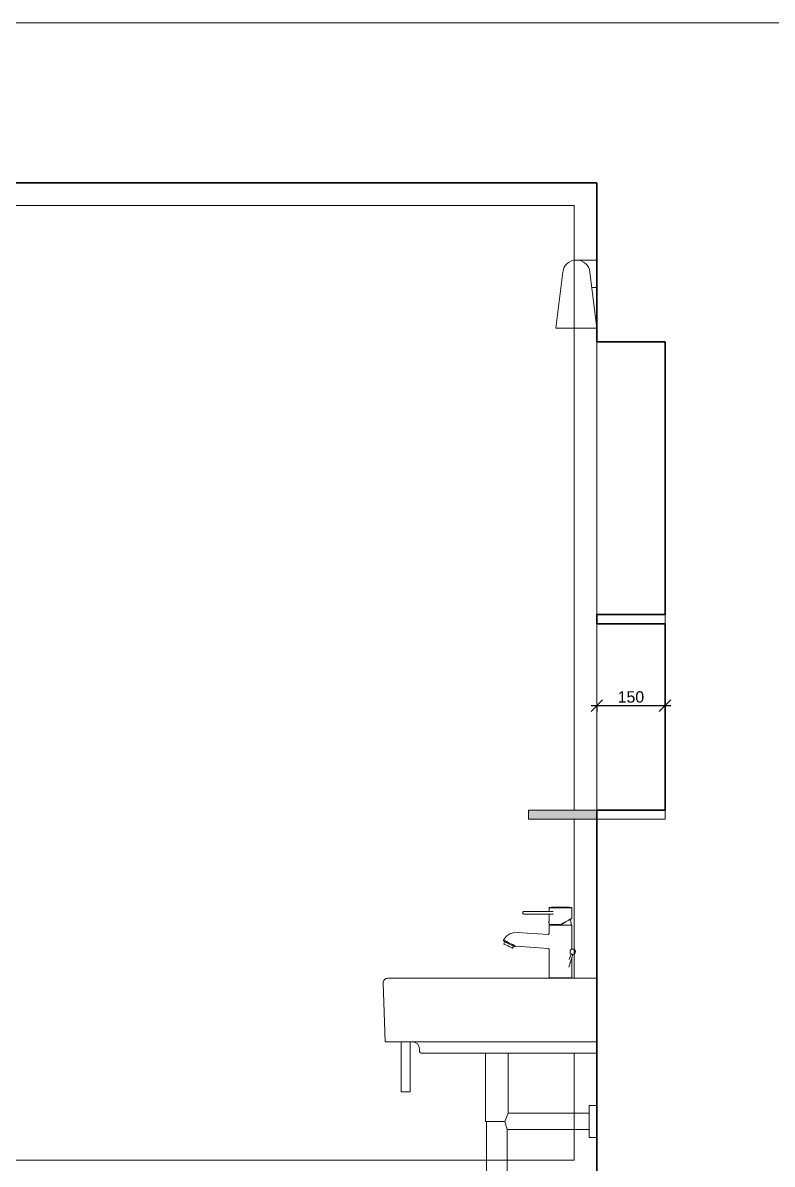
# Model space of a CAD drawing. Header units: millimetres. Extents: x 3767 to 22479, y 1034 to 12216.
# Drawn here: x 14139 to 15788, y 9705 to 12216 of the extents above; entities that cross this region are included whole.
import ezdxf

# ---------------------------------------------------------------- set-up
doc = ezdxf.new("R2010")
doc.units = ezdxf.units.MM
for name, color, linetype, lineweight in [('dim', 4, 'Continuous', 0), ('elevation', 7, 'Continuous', 13), ('equipments', 137, 'Continuous', 13), ('hatch', 255, 'Continuous', 0), ('section', 5, 'Continuous', 35), ('wall', 7, 'Continuous', 13), ('windows', 4, 'Continuous', 13)]:
    doc.layers.add(name, color=color, linetype=linetype, lineweight=lineweight)
doc.styles.add('ARIAL', font='arial.ttf')
doc.dimstyles.new('25', dxfattribs={"dimtxt": 25, "dimasz": 25, "dimexe": 12.5, "dimexo": 25, "dimgap": 6.25, "dimtad": 1, "dimdec": 0, "dimdsep": 46, "dimlunit": 6, "dimtxsty": 'ARIAL', "dimblk": 'OBLIQUE', "dimcen": 25, "dimdle": 12.5, "dimclrd": 256, "dimclre": 256, "dimclrt": 2, "dimadec": 0, "dimazin": 0, "dimtfac": 1, "dimtdec": 0, "dimtmove": 0, "dimatfit": 1, "dimldrblk": 'DOTSMALL', "dimfxl": 1, "dimtvp": 1, "dimtolj": 1, "dimtzin": 0, "dimarcsym": 0})

# ---------------------------------------------------------------- blocks, each defined once
blk = doc.blocks.new('A$C2BBC36B2')
at = {"layer": 'equipments', "linetype": 'Continuous'}
for points in [[(0, 0), (-460, 0, 0.425099), (-470, -10.4), (-465.4, -140), (0, -140)], [(-390.4, -155), (-390.4, -159, 0.414214), (-384.4, -165), (0, -165)]]:
    blk.add_lwpolyline(points, format="xyb", dxfattribs=at)
at = {"layer": 'equipments'}
blk.add_lwpolyline([(0, -165), (0, -140), (0, 0)], dxfattribs=at)
at = {"layer": 'equipments', "linetype": 'Continuous'}
blk.add_arc((-405.4, -155), 15, 0, 90, dxfattribs=at)
blk = doc.blocks.new('A$C0C425C15')
at = {"layer": 'equipments'}
for p, q in [((-25, 155), (-24, 156)), ((-25, 147), (-25, 155)), ((-25, 155), (-25, 147)), ((-25, 155), (-24.1, 155)), ((-24.1, 155), (-21.7, 155)), ((-24, 156), (-19.1, 156.5)), ((-24, 156), (-23.1, 156)), ((-23.1, 156), (-20.8, 156)), ((-21.7, 155), (-17.6, 155)), ((-20.8, 156), (-16.9, 156)), ((-19.1, 156.5), (0, 157)), ((-17.6, 155), (-12.4, 155)), ((-16.9, 156), (-12, 156)), ((-12.4, 155), (-6.4, 155)), ((-12, 156), (-6.2, 156)), ((-6.4, 155), (0, 155)), ((-6.2, 156), (0, 156)), ((0, 157), (19.1, 156.5)), ((0, 156), (6.2, 156)), ((0, 155), (6.4, 155)), ((6.2, 156), (12, 156)), ((6.4, 155), (12.4, 155)), ((12, 156), (16.9, 156)), ((12.4, 155), (17.6, 155)), ((16.9, 156), (20.8, 156)), ((17.6, 155), (21.7, 155)), ((19.1, 156.5), (24, 156)), ((20.8, 156), (23.1, 156)), ((21.7, 155), (24.1, 155)), ((23.1, 156), (24, 156)), ((24, 156), (25, 155)), ((24.1, 155), (25, 155)), ((25, 132), (25, 155)), ((-83, 144), (-82.9, 144.8)), ((-83, 144), (-82.9, 143.2)), ((-82.9, 144.8), (-82.6, 145.5)), ((-82.9, 143.2), (-82.6, 142.5)), ((-82.6, 145.5), (-82.1, 146.1)), ((-82.6, 142.5), (-82.1, 141.9)), ((-82.1, 146.1), (-81.5, 146.6)), ((-82.1, 141.9), (-81.5, 141.4)), ((-81.5, 146.6), (-80.8, 146.9)), ((-81.5, 141.4), (-80.8, 141.1)), ((-80.8, 146.9), (-80, 147)), ((-80.8, 141.1), (-80, 141)), ((-80, 147), (-79.9, 147)), ((-80, 147), (-79.8, 147)), ((-80, 141), (-79.8, 141)), ((-80, 141), (-79.9, 141)), ((-79.8, 147), (-79.4, 147)), ((-79.8, 141), (-79.4, 141)), ((-79.4, 147), (-78.6, 147)), ((-79.4, 141), (-78.6, 141)), ((-78.6, 147), (-77.6, 147)), ((-78.6, 141), (-77.6, 141)), ((-77.6, 147), (-76.2, 147)), ((-77.6, 141), (-76.2, 141)), ((-76.2, 147), (-74.5, 147)), ((-76.2, 141), (-74.5, 141)), ((-74.5, 147), (-72.8, 147)), ((-74.5, 141), (-72.8, 141)), ((-72.8, 147), (-70.8, 147)), ((-72.8, 141), (-70.8, 141)), ((-70.8, 147), (-68.8, 147)), ((-70.8, 141), (-68.8, 141)), ((-68.8, 147), (-66.7, 147)), ((-68.8, 141), (-66.7, 141)), ((-66.7, 147), (-64.3, 147)), ((-66.7, 141), (-64.3, 141)), ((-64.3, 147), (-62, 147)), ((-64.3, 141), (-62, 141)), ((-62, 147), (-18, 147)), ((-62, 141), (-25, 141)), ((-62, 141), (-18, 141)), ((-25.4, 125.5), (-25.4, 125.6)), ((-25.4, 125.6), (-25.4, 125.5)), ((-25.4, 125.6), (-25, 125.6)), ((-25, 141), (-25, 125.6)), ((-25, 125.6), (-25, 141)), ((-18, 147), (-17, 146.9)), ((-18, 141), (-17, 141.1)), ((-17, 146.9), (-16.1, 146.6)), ((-17, 141.1), (-16.1, 141.4)), ((12, 124), (16.9, 126.8)), ((12.4, 125), (17.6, 127.8)), ((16.9, 126.8), (20.8, 129.1)), ((17.6, 127.8), (21.7, 130.1)), ((20.8, 129.1), (23.1, 130.5)), ((21.4, 129.5), (23.1, 130.5)), ((21.4, 129.5), (22, 128.5)), ((21.7, 130.1), (24.1, 131.5)), ((22, 128.5), (23, 125)), ((23.1, 130.5), (24, 131)), ((24, 131), (25, 132)), ((24.1, 131.5), (25, 132)), ((-104, 100.2), (-95.5, 100.5)), ((-95.5, 100.5), (-27, 96.6)), ((-25.4, 125.5), (-25.4, 125.3)), ((-25.4, 125.3), (-25.4, 125.5)), ((-25.4, 125.3), (-25.4, 125)), ((-25.4, 125), (-25.4, 125.3)), ((-25.4, 125), (-25.4, 124.6)), ((-25.4, 124.6), (-25.4, 125)), ((-25.4, 124.6), (-25.4, 124.1)), ((-25.4, 124.1), (-25.4, 124.6)), ((-25.4, 124.1), (-25.4, 123.6)), ((-25.4, 123.6), (-25.4, 124.1)), ((-25.4, 123.6), (-25.4, 123.1)), ((-25.4, 123.1), (-25.4, 123.6)), ((-25.4, 122.6), (-25.4, 123.1)), ((-25.4, 123.1), (-25.4, 122.6)), ((-25.4, 122.2), (-25.4, 122.6)), ((-25.4, 122.6), (-25.4, 122.2)), ((-25.4, 121.9), (-25.4, 122.2)), ((-25.4, 122.2), (-25.4, 121.9)), ((-25.4, 121.7), (-25.4, 121.9)), ((-25.4, 121.9), (-25.4, 121.7)), ((-25.4, 121.6), (-25.4, 121.7)), ((-25.4, 121.7), (-25.4, 121.6)), ((-25.4, 121.6), (-25, 121.6)), ((-25, 121.6), (-25, 118)), ((-25, 118), (-25, 121.6)), ((-25, 118), (-24, 117)), ((-25, 118), (-24.1, 118)), ((-25, 108), (-24.8, 116)), ((-25, 98.1), (-25, 108)), ((-25, 108), (-25, 98.1)), ((-24.8, 116), (-24.5, 116.6)), ((-24.5, 116.6), (-24, 117)), ((-24.1, 118), (-21.7, 118)), ((-24, 117), (-23.1, 117)), ((-23.1, 117), (-20.8, 117)), ((-21.7, 118), (-17.6, 118)), ((-20.8, 117), (-16.9, 117)), ((-17.6, 118), (-12.4, 118)), ((-16.9, 117), (-12, 117)), ((-12.4, 118), (-6.4, 118)), ((-12, 117), (-6.2, 117)), ((-6.4, 118), (0, 118)), ((-6.2, 117), (0, 117)), ((0, 118), (6.4, 121.6)), ((0, 117), (6.2, 120.6)), ((0, 117), (6.2, 117)), ((6.2, 120.6), (12, 124)), ((6.2, 117), (12, 117)), ((6.4, 121.6), (12.4, 125)), ((12, 117), (16.9, 117)), ((16.9, 117), (20.8, 117)), ((20.8, 117), (23.1, 117)), ((23, 125), (23.5, 121)), ((23.1, 117), (24, 117)), ((23.5, 121), (23.5, 117)), ((23.5, 117), (23.5, 121)), ((24, 117), (24.5, 116.6)), ((24.5, 116.6), (24.8, 116)), ((24.8, 116), (25, 108)), ((25, 63.9), (25, 108)), ((25, 108), (25, 63.9)), ((-125.2, 84), (-123.3, 87.5)), ((-125.2, 84), (-123.3, 87.5)), ((-125.2, 84), (-124.4, 81.3)), ((-125.2, 84), (-124.7, 83.8)), ((-125.2, 84), (-124.7, 83.8)), ((-125.2, 84), (-124.4, 81.3)), ((-124.8, 75.9), (-122.6, 80.4)), ((-124.8, 75.9), (-122.6, 80.4)), ((-124.8, 75.9), (-124.5, 75.7)), ((-124.7, 83.8), (-123.4, 83.1)), ((-124.7, 83.8), (-123.4, 83.1)), ((-124.5, 75.7), (-123.5, 75.2)), ((-124.4, 81.3), (-124, 81.1)), ((-124, 81.1), (-122.9, 80.5)), ((-123.4, 83.1), (-121.2, 82.1)), ((-123.3, 87.5), (-118, 93.3)), ((-123.3, 87.5), (-118, 93.3)), ((-122.9, 80.5), (-121.1, 79.6)), ((-122.6, 80.4), (-122.3, 80.2)), ((-122.3, 80.2), (-121.3, 79.7)), ((-121.3, 79.7), (-119.7, 79)), ((-121.2, 82.1), (-118.5, 80.6)), ((-121.1, 79.6), (-118.7, 78.4)), ((-119.7, 79), (-117.7, 77.9)), ((-118.7, 78.4), (-116.5, 77.4)), ((-118.7, 78.4), (-115.9, 77)), ((-118.5, 80.6), (-115.2, 79)), ((-118, 93.3), (-111.5, 97.7)), ((-117.7, 77.9), (-116.5, 77.4)), ((-115.9, 77), (-112.8, 75.5)), ((-115.2, 79), (-111.8, 77.3)), ((-112.8, 75.5), (-110.3, 74.2)), ((-112.8, 75.5), (-109.8, 74)), ((-111.8, 77.3), (-108.4, 75.6)), ((-111.5, 97.7), (-104, 100.2)), ((-108.4, 75.6), (-105.1, 74)), ((-27, 96.6), (-25, 98.1)), ((-123.5, 75.2), (-122, 74.5)), ((-122, 74.5), (-119.9, 73.5)), ((-119.9, 73.5), (-117.5, 72.2)), ((-117.5, 72.2), (-115, 71)), ((-115, 71), (-112.5, 69.8)), ((-112.5, 69.8), (-110.1, 68.5)), ((-110.3, 74.2), (-109.7, 74)), ((-110.3, 74.2), (-109.7, 74)), ((-110.1, 68.5), (-108, 67.5)), ((-109.8, 74), (-109.7, 74)), ((-109.8, 74), (-107, 72.6)), ((-108, 67.5), (-106.5, 66.8)), ((-107, 72.6), (-104.6, 71.4)), ((-106.7, 72.4), (-105.8, 72)), ((-106.5, 66.8), (-105.5, 66.3)), ((-105.8, 72), (-104.3, 71.2)), ((-105.5, 66.3), (-105.2, 66.1)), ((-105.2, 66.1), (-102.9, 70.6)), ((-105.1, 74), (-102.3, 72.6)), ((-104.6, 71.4), (-102.8, 70.5)), ((-104.3, 71.2), (-103.3, 70.7)), ((-103.3, 70.7), (-102.9, 70.6)), ((-102.8, 70.5), (-101.7, 69.9)), ((-102.3, 72.6), (-100.2, 71.5)), ((-101.7, 69.9), (-101.1, 69.7)), ((-101.1, 69.7), (-98.1, 70.6)), ((-100.2, 71.5), (-98.9, 70.9)), ((-98.9, 70.9), (-98.1, 70.6)), ((-98.1, 70.6), (-27, 65.5)), ((-27, 65.5), (-25, 64)), ((-25, 64), (-25, 1)), ((-25, 1), (-25, 64)), ((18.6, 24.3), (27.5, 52.5)), ((19.1, 41), (23.2, 53.8)), ((21, 57.8), (21.4, 60.2)), ((21, 57.8), (21.2, 57.4)), ((21.2, 57.4), (21.7, 55.4)), ((21.4, 60.2), (22.5, 62.4)), ((21.7, 55.4), (23.3, 53.7)), ((22.5, 62.4), (24.2, 63.8)), ((23.3, 53.7), (23.6, 53.5)), ((23.6, 53.5), (24.2, 53.2)), ((24.2, 63.8), (26.5, 64.2)), ((24.2, 53.2), (25.1, 52.9)), ((25.1, 52.9), (25.9, 52.6)), ((25.9, 52.6), (26.6, 52.5)), ((26.5, 64.2), (26.8, 64.3)), ((26.6, 52.5), (27.2, 52.4)), ((26.8, 64.3), (27.4, 64.2)), ((27.4, 64.2), (28.8, 64)), ((27.8, 52.5), (29.8, 53)), ((28.8, 64), (29.8, 63.5)), ((29.8, 63.5), (30.4, 63.2)), ((29.8, 53), (31.5, 54.4)), ((30.4, 63.2), (30.7, 63)), ((30.7, 63), (32.3, 61.3)), ((31.5, 54.4), (32.6, 56.5)), ((32.3, 61.3), (32.7, 59.8)), ((32.6, 56.5), (33, 58.9)), ((33, 58.9), (32.7, 59.8)), ((25, 1), (25, 44.4)), ((25, 44.4), (25, 1)), ((-25, 1), (-24, 0)), ((-25, 1), (-24.1, 1)), ((-25, 1), (-24, 0)), ((-24.1, 1), (-21.7, 1)), ((-24, 0), (-23.1, 0)), ((-23.1, 0), (-20.8, 0)), ((-21.7, 1), (-17.6, 1)), ((-20.8, 0), (-16.9, 0)), ((-17.6, 1), (-12.4, 1)), ((-16.9, 0), (-12, 0)), ((-12.4, 1), (-6.4, 1)), ((-12, 0), (-6.2, 0)), ((-6.4, 1), (0, 1)), ((-6.2, 0), (0, 0)), ((0, 1), (6.4, 1)), ((0, 0), (6.2, 0)), ((6.2, 0), (12, 0)), ((6.4, 1), (12.4, 1)), ((12, 0), (16.9, 0)), ((12.4, 1), (17.6, 1)), ((16.9, 0), (20.8, 0)), ((17.6, 1), (21.7, 1)), ((20.8, 0), (23.1, 0)), ((21.7, 1), (24.1, 1)), ((23.1, 0), (24, 0)), ((24, 0), (25, 1)), ((24, 0), (25, 1)), ((24.1, 1), (25, 1))]:
    blk.add_line(p, q, dxfattribs=at)
blk = doc.blocks.new('A$C5F0234DE')
at = {"layer": 'equipments'}
for p, q in [((-25, -150), (-25, 0)), ((-25, -150), (-25, 0)), ((-25, 0), (25, 0)), ((25, -132), (25, 0)), ((203.5, -115.4), (203.5, -115)), ((203.5, -115), (203.5, -115.4)), ((203.5, -115), (220, -115)), ((203.5, -116.3), (203.5, -115.4)), ((203.5, -115.4), (203.5, -116.3)), ((203.5, -117.7), (203.5, -116.3)), ((203.5, -116.3), (203.5, -117.7)), ((203.5, -119.7), (203.5, -117.7)), ((203.5, -117.7), (203.5, -119.7)), ((203.5, -122.3), (203.5, -119.7)), ((203.5, -119.7), (203.5, -122.3)), ((203.5, -122.3), (203.5, -125.3)), ((203.5, -125.3), (203.5, -122.3)), ((203.5, -125.3), (203.5, -128.7)), ((203.5, -128.7), (203.5, -125.3)), ((220, -115), (220, -115.4)), ((220, -115.4), (220, -116.3)), ((220, -116.3), (220, -117.7)), ((220, -117.7), (220, -119.7)), ((220, -119.7), (220, -122.3)), ((220, -122.3), (220, -125.3)), ((220, -125.3), (220, -128.7)), ((-25, -150), (-24.7, -150)), ((-25, -150), (-24.7, -150)), ((-24.7, -150), (-24.1, -150)), ((-24.1, -150), (-23, -150)), ((-23, -265), (-23, -150)), ((-23, -265), (-23, -150)), ((-23, -150), (-22.8, -150)), ((-23, -150), (-21.7, -150)), ((-22.8, -150), (-22.2, -150)), ((-22.2, -150), (-21.2, -150)), ((-21.7, -150), (-19.8, -150)), ((-21.2, -150), (-19.9, -150)), ((-19.9, -150), (-18.2, -150)), ((-19.8, -150), (-17.6, -150)), ((-18.2, -150), (-16.2, -150)), ((-17.6, -150), (-15.2, -150)), ((-16.2, -150), (-14, -150)), ((-15.2, -150), (-12.4, -150)), ((-14, -150), (-11.4, -150)), ((-12.4, -150), (-9.5, -150)), ((-11.4, -150), (-8.8, -150)), ((-9.5, -150), (-6.4, -150)), ((-8.8, -150), (-5.9, -150)), ((-6.4, -150), (-3.3, -150)), ((-5.9, -150), (-3, -150)), ((-3.3, -150), (0, -150)), ((-3, -150), (0, -150)), ((0, -150), (3, -150)), ((0, -150), (3.3, -150)), ((3, -150), (5.9, -150)), ((3.3, -150), (6.4, -150)), ((5.9, -150), (8.8, -150)), ((6.4, -150), (9.5, -150)), ((8.8, -150), (11.4, -150)), ((9.5, -150), (12.4, -150)), ((11.4, -150), (14, -150)), ((12.4, -150), (15.2, -150)), ((15.2, -150), (17.6, -150)), ((25, -132), (17.6, -150)), ((17.6, -150), (23, -168)), ((25, -132), (203.5, -132)), ((203.5, -132.6), (203.5, -128.7)), ((203.5, -132), (203.5, -128.7)), ((203.5, -128.7), (203.5, -132)), ((203.5, -128.7), (203.5, -132.6)), ((203.5, -132.2), (203.5, -132)), ((203.5, -132.5), (203.5, -132.2)), ((203.5, -133.2), (203.5, -132.5)), ((203.5, -132.6), (203.5, -136.6)), ((203.5, -136.6), (203.5, -132.6)), ((203.5, -134.2), (203.5, -133.2)), ((203.5, -135.6), (203.5, -134.2)), ((203.5, -137), (203.5, -135.6)), ((203.5, -136.6), (203.5, -141)), ((203.5, -141), (203.5, -136.6)), ((203.5, -138.7), (203.5, -137)), ((203.5, -140.8), (203.5, -138.7)), ((203.5, -142.9), (203.5, -140.8)), ((203.5, -141), (203.5, -145.4)), ((203.5, -145.4), (203.5, -141)), ((203.5, -145.3), (203.5, -142.9)), ((203.5, -147.6), (203.5, -145.3)), ((203.5, -150), (203.5, -145.4)), ((203.5, -145.4), (203.5, -150)), ((203.5, -150), (203.5, -147.6)), ((203.5, -152.4), (203.5, -150)), ((203.5, -150), (203.5, -154.6)), ((203.5, -154.6), (203.5, -150)), ((220, -128.7), (220, -132.6)), ((220, -132.6), (220, -136.6)), ((220, -136.6), (220, -141)), ((220, -141), (220, -145.4)), ((220, -145.4), (220, -150)), ((220, -150), (220, -154.6)), ((23, -265), (23, -168)), ((23, -265), (23, -168)), ((23, -168), (203.5, -168)), ((23, -168), (203.5, -168)), ((203.5, -154.7), (203.5, -152.4)), ((203.5, -159), (203.5, -154.6)), ((203.5, -154.6), (203.5, -159)), ((203.5, -157.1), (203.5, -154.7)), ((203.5, -159.2), (203.5, -157.1)), ((203.5, -163.4), (203.5, -159)), ((203.5, -159), (203.5, -163.4)), ((203.5, -161.3), (203.5, -159.2)), ((203.5, -163), (203.5, -161.3)), ((203.5, -164.4), (203.5, -163)), ((203.5, -167.4), (203.5, -163.4)), ((203.5, -163.4), (203.5, -167.4)), ((203.5, -165.8), (203.5, -164.4)), ((203.5, -166.8), (203.5, -165.8)), ((203.5, -167.5), (203.5, -166.8)), ((203.5, -171.3), (203.5, -167.4)), ((203.5, -167.4), (203.5, -171.3)), ((203.5, -167.8), (203.5, -167.5)), ((203.5, -168), (203.5, -167.8)), ((203.5, -171.3), (203.5, -168)), ((203.5, -168), (203.5, -171.3)), ((203.5, -174.7), (203.5, -171.3)), ((203.5, -171.3), (203.5, -174.7)), ((203.5, -177.7), (203.5, -174.7)), ((203.5, -174.7), (203.5, -177.7)), ((220, -154.6), (220, -159)), ((220, -159), (220, -163.4)), ((220, -163.4), (220, -167.4)), ((220, -167.4), (220, -171.3)), ((220, -171.3), (220, -174.7)), ((220, -174.7), (220, -177.7)), ((203.5, -177.7), (203.5, -180.3)), ((203.5, -180.3), (203.5, -177.7)), ((203.5, -180.3), (203.5, -182.3)), ((203.5, -182.3), (203.5, -180.3)), ((203.5, -182.3), (203.5, -183.7)), ((203.5, -183.7), (203.5, -182.3)), ((203.5, -183.7), (203.5, -184.6)), ((203.5, -184.6), (203.5, -183.7)), ((203.5, -184.6), (203.5, -185)), ((203.5, -185), (203.5, -184.6)), ((203.5, -185), (220, -185)), ((220, -177.7), (220, -180.3)), ((220, -180.3), (220, -182.3)), ((220, -182.3), (220, -183.7)), ((220, -183.7), (220, -184.6)), ((220, -184.6), (220, -185)), ((-23, -265), (-22.8, -265)), ((-22.8, -265), (-22.2, -265)), ((-22.2, -265), (-21.2, -265)), ((-21.2, -265), (-19.9, -265)), ((-19.9, -265), (-18.2, -265)), ((-18.2, -265), (-16.2, -265)), ((-16.2, -265), (-14, -265)), ((-14, -265), (-11.4, -265)), ((-11.4, -265), (-8.8, -265)), ((-8.8, -265), (-5.9, -265)), ((-5.9, -265), (-3, -265)), ((-3, -265), (0, -265)), ((0, -265), (3, -265)), ((3, -265), (5.9, -265)), ((5.9, -265), (8.8, -265)), ((8.8, -265), (11.4, -265)), ((11.4, -265), (14, -265)), ((14, -265), (16.2, -265)), ((16.2, -265), (18.2, -265)), ((18.2, -265), (19.9, -265)), ((19.9, -265), (21.2, -265)), ((21.2, -265), (22.2, -265)), ((22.2, -265), (22.8, -265)), ((22.8, -265), (23, -265))]:
    blk.add_line(p, q, dxfattribs=at)
blk = doc.blocks.new('_Oblique')
at = {"color": 0, "linetype": 'ByBlock', "lineweight": -2}
blk.add_line((-0.5, -0.5), (0.5, 0.5), dxfattribs=at)
blk = doc.blocks.new('*D219')
at = {"layer": 'Defpoints', "color": 0, "transparency": 16777216}
for p in [(15401.9, 10894.4), (15551.9, 10894.4), (15551.9, 10714.1)]:
    blk.add_point(p, dxfattribs=at)
at = {"layer": 'dim', "lineweight": -2, "transparency": 16777216}
for p, q in [((15389.4, 10714.1), (15564.4, 10714.1)), ((15401.9, 10717.6), (15401.9, 10701.6)), ((15551.9, 10717.6), (15551.9, 10701.6))]:
    blk.add_line(p, q, dxfattribs=at)
at = {"layer": 'dim', "lineweight": -2, "transparency": 16777216, "xscale": 25, "yscale": 25, "zscale": 25, "rotation": 180}
blk.add_blockref('_Oblique', (15401.9, 10714.1), dxfattribs=at)
at = {"layer": 'dim', "lineweight": -2, "transparency": 16777216, "xscale": 25, "yscale": 25, "zscale": 25}
blk.add_blockref('_Oblique', (15551.9, 10714.1), dxfattribs=at)
at = {"layer": 'dim', "color": 2, "transparency": 16777216, "insert": (15476.9, 10733.1), "char_height": 25, "attachment_point": 5, "style": 'ARIAL'}
blk.add_mtext('\\A1;150', dxfattribs=at)
blk = doc.blocks.new('_DotSmall')
at = {"color": 0, "linetype": 'ByBlock', "const_width": 0.5}
blk.add_lwpolyline([(-0.0625, 0, 1), (0.0625, 0, 1)], format="xyb", close=True, dxfattribs=at)

msp = doc.modelspace()

# ---------------------------------------------------------------- hatches: boundary and pattern name
at = {"layer": 'hatch'}
h = msp.add_hatch(color=254, dxfattribs=at)
h.dxf.hatch_style = 1
h.paths.add_polyline_path([(15401.9, 10464.4), (15401.9, 10484.4), (15251.9, 10484.4), (15251.9, 10464.4)])

# ---------------------------------------------------------------- linework, layer by layer
at = {"layer": 'dim'}
msp.add_lwpolyline([(12050, 12216.3), (22479.1, 12216.3), (22479.1, 1034.3), (12050, 1034.3)], close=True, dxfattribs=at)
at = {"layer": 'elevation'}
for p, q in [((15401.9, 11164.4), (15401.9, 11514.4)), ((15401.9, 10914.4), (15401.9, 11164.4)), ((15551.9, 10894.4), (15551.9, 10914.4)), ((15401.9, 10484.4), (15401.9, 10894.4)), ((15551.9, 10464.4), (15551.9, 10484.4)), ((15401.9, 10464.4), (15551.9, 10464.4))]:
    msp.add_line(p, q, dxfattribs=at)
at = {"layer": 'equipments'}
for p, q in [((15251.9, 10464.4), (15251.9, 10484.4)), ((15251.9, 10484.4), (15401.9, 10484.4)), ((15401.9, 10464.4), (15251.9, 10464.4))]:
    msp.add_line(p, q, dxfattribs=at)
msp.add_lwpolyline([(15401.9, 9949.4), (15401.9, 9974.4), (15401.9, 10114.4)], dxfattribs=at)
msp.add_lwpolyline([(14991.5, 9864.4), (14991.5, 9974.4), (14971.5, 9974.4), (14971.5, 9864.4), (14991.5, 9864.4)], close=True, dxfattribs=at)
at = {"layer": 'section', "linetype": 'Continuous'}
for p, q in [((12901.9, 11864.4), (15351.9, 11864.4)), ((15351.9, 11864.4), (15401.9, 11864.4)), ((15401.9, 11514.4), (15401.9, 11864.4)), ((15401.9, 9264.4), (15401.9, 10484.4))]:
    msp.add_line(p, q, dxfattribs=at)
for points in [[(15551.9, 11164.4), (15551.9, 11514.4), (15401.9, 11514.4)], [(15551.9, 10914.4), (15551.9, 11164.4)], [(15401.9, 10484.4), (15551.9, 10484.4), (15551.9, 10894.4)]]:
    msp.add_lwpolyline(points, dxfattribs=at)
at = {"layer": 'section'}
msp.add_lwpolyline([(15551.9, 10914.4), (15401.9, 10914.4), (15401.9, 10894.4), (15551.9, 10894.4)], dxfattribs=at)
at = {"layer": 'wall', "color": 30}
for p, q in [((15356.9, 11694.4), (15401.9, 11694.4)), ((15401.9, 11634.4), (15401.9, 11694.4)), ((15311.9, 11544.4), (15327.2, 11668)), ((15401.9, 11544.4), (15386.7, 11668)), ((15390.9, 11634.4), (15401.9, 11634.4)), ((15401.9, 11544.4), (15311.9, 11544.4))]:
    msp.add_line(p, q, dxfattribs=at)
msp.add_arc((15356.9, 11664.4), 30, 7.0185, 172.9815, dxfattribs=at)
at = {"layer": 'windows'}
for points in [[(15351.9, 10484.4), (15351.9, 11814.4), (13476.9, 11814.4), (13476.9, 9714.4), (15351.9, 9714.4), (15351.9, 9949.4)], [(15351.9, 10114.4), (15351.9, 10464.4)]]:
    msp.add_lwpolyline(points, dxfattribs=at)

# ---------------------------------------------------------------- block references
at = {"layer": 'equipments'}
for name, p in [('A$C0C425C15', (15321.9, 10114.4)), ('A$C2BBC36B2', (15401.9, 10114.4)), ('A$C5F0234DE', (15181.9, 9949.4))]:
    msp.add_blockref(name, p, dxfattribs=at)

# ---------------------------------------------------------------- dimensions: what is measured, and where the dimension line sits
at = {"layer": 'dim'}
dim = msp.add_linear_dim(base=(15551.9, 10714.1), p1=(15401.9, 10894.4), p2=(15551.9, 10894.4), dimstyle='25', override={"dimfxl": 3.5, "dimfxlon": 1}, dxfattribs=at)
dim.commit()
dim.dimension.update_dxf_attribs({"geometry": '*D219', "text_midpoint": (15476.9, 10733.1)})

doc.saveas('drawing.dxf')
